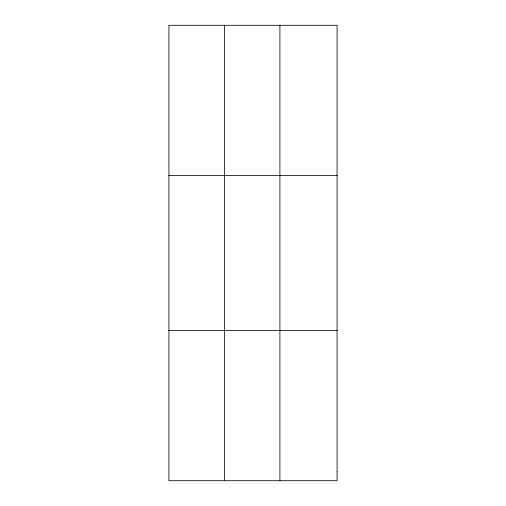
<?xml version="1.0" encoding="UTF-8"?>
<svg xmlns="http://www.w3.org/2000/svg" width="506" height="506" viewBox="0 0 506 506"><rect width="100%" height="100%" fill="white"/><g stroke="black" fill="none" stroke-linecap="round" stroke-linejoin="round"><path stroke-width="0.76" d="M224.411 25.3L224.411 480.7M279.907 25.3L279.907 480.7M168.915 175.582L337.085 175.582M168.915 330.418L337.085 330.418M337.085 471.858L337.085 480.7L168.915 480.7L168.915 25.3L337.085 25.3L337.085 471.858"/></g></svg>
